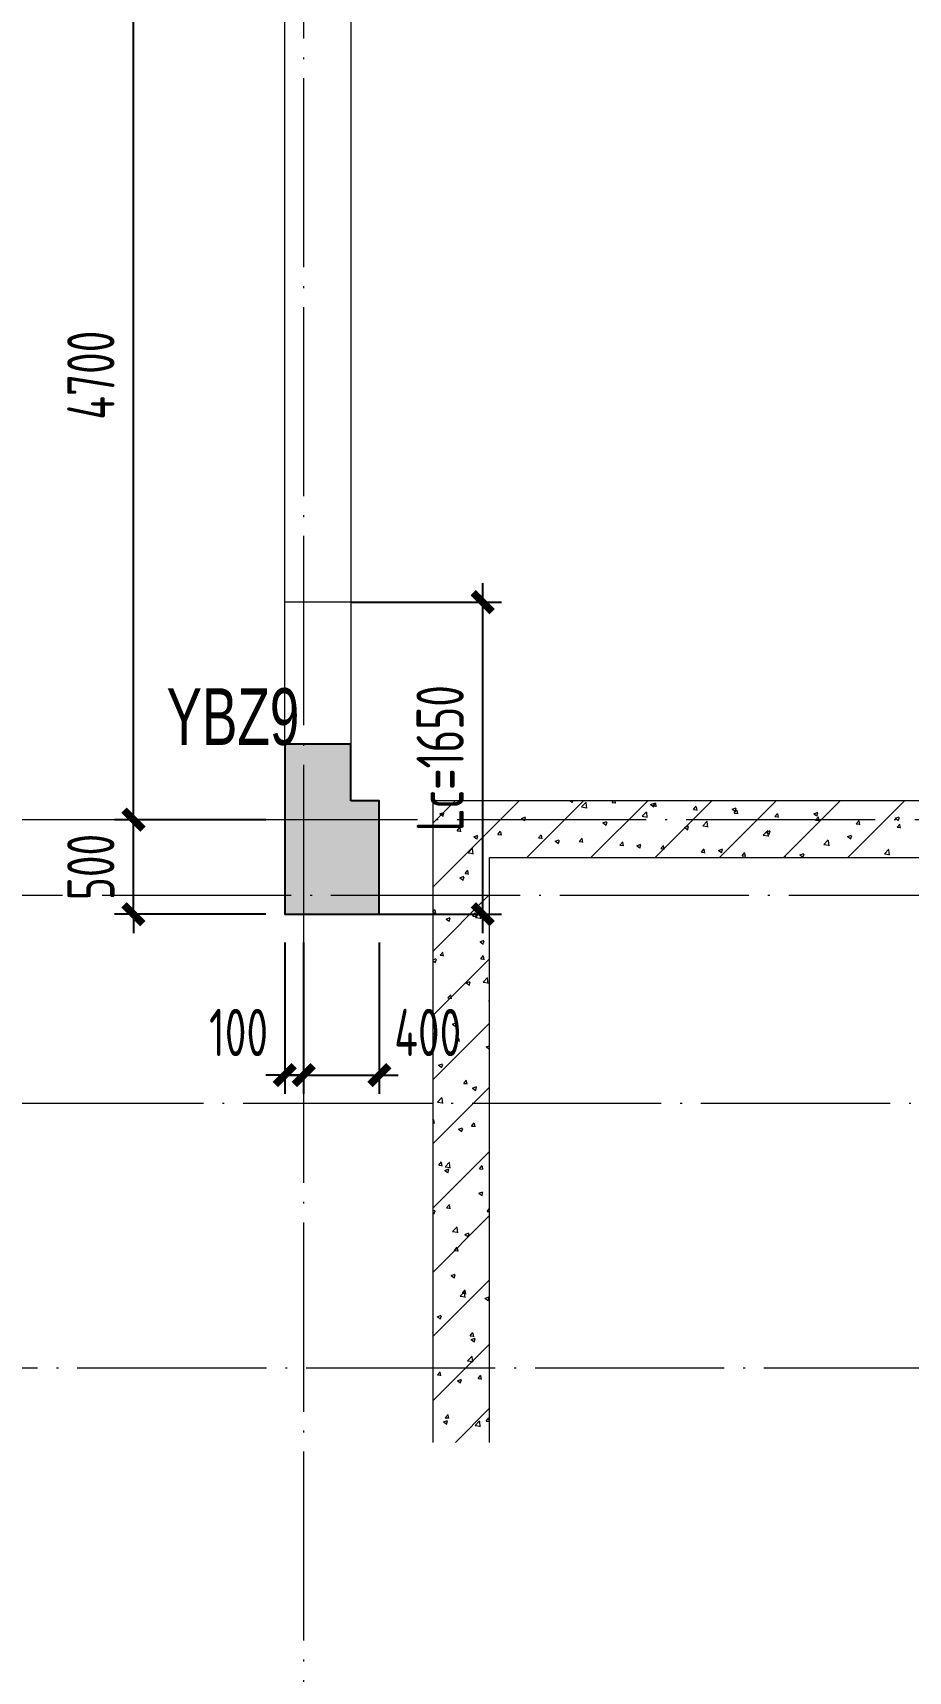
# Model space of a CAD drawing. Extents: x 5874492 to 7194610, y -939842 to -279257.
# Drawn here: x 6286212 to 6290841, y -480391 to -471729 of the extents above; entities that cross this region are included whole.
import ezdxf

# ---------------------------------------------------------------- set-up
doc = ezdxf.new("R2010")
doc.units = 0
doc.header["$LTSCALE"] = 1000
doc.linetypes.add('DOTE', pattern=[2.42, 2, -0.2, 0.02, -0.2])
for name, color, linetype, lineweight in [('A-轴线-塔楼', 1, 'DOTE', 9), ('A-轴线-隔墙', 41, 'DOTE', 9), ('S-基础-DQ', 6, 'Continuous', 20), ('S-基础-HATCH', 251, 'Continuous', 20), ('S-墙柱-DIM', 3, 'Continuous', 20), ('S-墙柱-Lc填充', 8, 'Continuous', 20), ('S-墙柱-WALL', 6, 'Continuous', 20), ('S-轴网-轴线', 1, 'DOTE', 9), ('S-通用-TEXT', 7, 'Continuous', 20)]:
    doc.layers.add(name, color=color, linetype=linetype, lineweight=lineweight)
doc.layers.add('COLU_TH', color=5, linetype='Continuous')
doc.styles.add('BW_Dim', font='Bweng.shx', dxfattribs={"width": 0.7, "bigfont": 'hztxt.shx'})
doc.styles.add('TSSD_Dimension', font='tssdeng.shx', dxfattribs={"width": 0.7, "bigfont": 'tssdchn.shx'})
doc.dimstyles.new('TSSD_100_100', dxfattribs={"dimtxt": 250, "dimasz": 100, "dimexe": 100, "dimexo": 100, "dimgap": 100, "dimtad": 1, "dimdec": 0, "dimzin": 0, "dimdsep": 46, "dimtxsty": 'TSSD_Dimension', "dimblk": 'ARCHTICK', "dimcen": 0, "dimdle": 100, "dimclrt": 7, "dimadec": 0, "dimazin": 0, "dimtfac": 1, "dimtdec": 0, "dimtix": 1, "dimtmove": 2, "dimatfit": 0, "dimfxl": 0, "dimtolj": 1, "dimtzin": 0, "dimarcsym": 0})
doc.dimstyles.new('TSSD_100_100$0', dxfattribs={"dimtxt": 250, "dimasz": 100, "dimexe": 100, "dimexo": 250, "dimgap": 100, "dimtad": 1, "dimdec": 0, "dimzin": 0, "dimdsep": 46, "dimtxsty": 'TSSD_Dimension', "dimblk": 'ARCHTICK', "dimcen": 0, "dimdle": 100, "dimclrd": 256, "dimclre": 256, "dimclrt": 7, "dimadec": 0, "dimazin": 0, "dimtfac": 1, "dimtdec": 0, "dimtix": 1, "dimtmove": 2, "dimatfit": 3, "dimldrblk": 'ARCHTICK', "dimfxl": 0, "dimtolj": 1, "dimtzin": 0, "dimlwd": -1, "dimarcsym": 0})

# ---------------------------------------------------------------- blocks, each defined once
blk = doc.blocks.new('_ArchTick')
at = {"color": 0, "linetype": 'ByBlock', "const_width": 0.4}
blk.add_lwpolyline([(-0.5, -0.5), (0.5, 0.5)], dxfattribs=at)
blk = doc.blocks.new('*D2006')
at = {"layer": 'Defpoints', "color": 0, "transparency": 16777216}
for p in [(6286744.5, -475889.2), (6287544.5, -475889.2), (6287544.5, -476389.2)]:
    blk.add_point(p, dxfattribs=at)
at = {"layer": 'S-墙柱-DIM', "color": 0, "lineweight": -2, "transparency": 16777216}
for p, q in [((6286744.5, -475889.2), (6286744.5, -475789.2)), ((6287444.5, -475889.2), (6286644.5, -475889.2)), ((6286744.5, -476389.2), (6286744.5, -475889.2)), ((6287444.5, -476389.2), (6286644.5, -476389.2)), ((6286744.5, -476389.2), (6286744.5, -476489.2))]:
    blk.add_line(p, q, dxfattribs=at)
at = {"layer": 'S-墙柱-DIM', "color": 0, "lineweight": -2, "transparency": 16777216, "xscale": 100, "yscale": 100, "zscale": 100}
for p, rotation in [((6286744.5, -475889.2), 270), ((6286744.5, -476389.2), 90)]:
    blk.add_blockref('_ArchTick', p, dxfattribs=dict(at, rotation=rotation))
at = {"layer": 'S-墙柱-DIM', "color": 7, "transparency": 16777216, "insert": (6286519.5, -476139.2), "char_height": 250, "attachment_point": 5, "rotation": 90, "style": 'TSSD_Dimension'}
blk.add_mtext('\\A1;500', dxfattribs=at)
blk = doc.blocks.new('*D2011')
at = {"layer": 'Defpoints', "color": 0, "transparency": 16777216}
for p in [(6287644.5, -476439.2), (6288044.5, -476439.2), (6288044.5, -477239.2)]:
    blk.add_point(p, dxfattribs=at)
at = {"layer": 'S-墙柱-DIM', "color": 0, "lineweight": -2, "transparency": 16777216}
for p, q in [((6287644.5, -476539.2), (6287644.5, -477339.2)), ((6288044.5, -476539.2), (6288044.5, -477339.2)), ((6287644.5, -477239.2), (6287544.5, -477239.2)), ((6287644.5, -477239.2), (6288044.5, -477239.2)), ((6288044.5, -477239.2), (6288144.5, -477239.2))]:
    blk.add_line(p, q, dxfattribs=at)
at = {"layer": 'S-墙柱-DIM', "color": 0, "lineweight": -2, "transparency": 16777216, "xscale": 100, "yscale": 100, "zscale": 100}
blk.add_blockref('_ArchTick', (6287644.5, -477239.2), dxfattribs=at)
at = {"layer": 'S-墙柱-DIM', "color": 0, "lineweight": -2, "transparency": 16777216, "xscale": 100, "yscale": 100, "zscale": 100, "rotation": 180}
blk.add_blockref('_ArchTick', (6288044.5, -477239.2), dxfattribs=at)
at = {"layer": 'S-墙柱-DIM', "color": 7, "transparency": 16777216, "insert": (6288300.3, -477014.2), "char_height": 250, "attachment_point": 5, "style": 'TSSD_Dimension'}
blk.add_mtext('\\A1;400', dxfattribs=at)
blk = doc.blocks.new('*D2012')
at = {"layer": 'Defpoints', "color": 0, "transparency": 16777216}
for p in [(6287544.5, -476439.2), (6287644.5, -476439.2), (6287644.5, -477239.2)]:
    blk.add_point(p, dxfattribs=at)
at = {"layer": 'S-墙柱-DIM', "color": 0, "lineweight": -2, "transparency": 16777216}
for p, q in [((6287544.5, -476539.2), (6287544.5, -477339.2)), ((6287644.5, -476539.2), (6287644.5, -477339.2)), ((6287544.5, -477239.2), (6287444.5, -477239.2)), ((6287544.5, -477239.2), (6287644.5, -477239.2)), ((6287644.5, -477239.2), (6287744.5, -477239.2))]:
    blk.add_line(p, q, dxfattribs=at)
at = {"layer": 'S-墙柱-DIM', "color": 0, "lineweight": -2, "transparency": 16777216, "xscale": 100, "yscale": 100, "zscale": 100}
blk.add_blockref('_ArchTick', (6287544.5, -477239.2), dxfattribs=at)
at = {"layer": 'S-墙柱-DIM', "color": 0, "lineweight": -2, "transparency": 16777216, "xscale": 100, "yscale": 100, "zscale": 100, "rotation": 180}
blk.add_blockref('_ArchTick', (6287644.5, -477239.2), dxfattribs=at)
at = {"layer": 'S-墙柱-DIM', "color": 7, "transparency": 16777216, "insert": (6287300.3, -477014.2), "char_height": 250, "attachment_point": 5, "style": 'TSSD_Dimension'}
blk.add_mtext('\\A1;100', dxfattribs=at)
blk = doc.blocks.new('*D2102')
at = {"layer": 'Defpoints', "color": 0, "transparency": 16777216}
for p in [(6286744.5, -471189.2), (6287544.5, -471189.2), (6287544.5, -475889.2)]:
    blk.add_point(p, dxfattribs=at)
at = {"layer": 'S-墙柱-DIM', "color": 0, "lineweight": -2, "transparency": 16777216}
for p, q in [((6286744.5, -475989.2), (6286744.5, -471089.2)), ((6287444.5, -471189.2), (6286644.5, -471189.2)), ((6287444.5, -475889.2), (6286644.5, -475889.2))]:
    blk.add_line(p, q, dxfattribs=at)
at = {"layer": 'S-墙柱-DIM', "color": 0, "lineweight": -2, "transparency": 16777216, "xscale": 100, "yscale": 100, "zscale": 100}
for p, rotation in [((6286744.5, -471189.2), 90), ((6286744.5, -475889.2), 270)]:
    blk.add_blockref('_ArchTick', p, dxfattribs=dict(at, rotation=rotation))
at = {"layer": 'S-墙柱-DIM', "color": 7, "transparency": 16777216, "insert": (6286519.5, -473539.2), "char_height": 250, "attachment_point": 5, "rotation": 90, "style": 'TSSD_Dimension'}
blk.add_mtext('\\A1;4700', dxfattribs=at)
blk = doc.blocks.new('*D2111')
at = {"layer": 'Defpoints', "color": 0, "transparency": 16777216}
for p in [(6287794.5, -474739.2), (6288591, -474739.2), (6287794.5, -476389.2)]:
    blk.add_point(p, dxfattribs=at)
at = {"layer": 'S-墙柱-DIM', "color": 0, "lineweight": -2, "transparency": 16777216}
for p, q in [((6288591, -476489.2), (6288591, -474639.2)), ((6287894.5, -474739.2), (6288691, -474739.2)), ((6287894.5, -476389.2), (6288691, -476389.2))]:
    blk.add_line(p, q, dxfattribs=at)
at = {"layer": 'S-墙柱-DIM', "color": 0, "lineweight": -2, "transparency": 16777216, "xscale": 100, "yscale": 100, "zscale": 100}
for p, rotation in [((6288591, -474739.2), 90), ((6288591, -476389.2), 270)]:
    blk.add_blockref('_ArchTick', p, dxfattribs=dict(at, rotation=rotation))
at = {"layer": 'S-墙柱-DIM', "color": 7, "transparency": 16777216, "insert": (6288366, -475564.2), "char_height": 250, "attachment_point": 5, "rotation": 90, "style": 'TSSD_Dimension'}
blk.add_mtext('\\A1;Lc=1650', dxfattribs=at)
blk = doc.blocks.new('A$C3FF375C5')
at = {"layer": 'A-轴线-塔楼', "linetype": 'DOTE', "ltscale": 0.5}
for p, q in [((0, 18440.3), (0, -8548.9)), ((59891.4, 0), (-2283.6, 0)), ((25213.3, -2900), (-2283.6, -2900))]:
    blk.add_line(p, q, dxfattribs=at)
at = {"layer": 'A-轴线-隔墙', "ltscale": 0.5}
for p, q in [((33814.3, -400), (-2283.6, -400)), ((38190.5, -1500), (-2283.6, -1500))]:
    blk.add_line(p, q, dxfattribs=at)
blk = doc.blocks.new('sfdgjhgfhgkjhk')
at = {"layer": 'S-基础-DQ'}
for points in [[(6945492.3, 358792.4), (6945492.3, 356336.1), (6963809.2, 356336.1), (6963809.2, 354236.1), (6966809.2, 354236.1), (6966809.2, 354586.1), (6971909.2, 354586.1), (6971909.2, 347036.1), (6977909.2, 347036.1), (6977909.2, 339686.1), (6931592.3, 339686.1), (6931592.3, 336293.7)], [(6931892.3, 336293.7), (6931892.3, 339386.1), (6978209.2, 339386.1), (6978209.2, 347336.1), (6972209.2, 347336.1), (6972209.2, 354886.1), (6966509.2, 354886.1), (6966509.2, 354536.1), (6964109.2, 354536.1), (6964109.2, 356636.1), (6945792.3, 356636.1), (6945792.3, 358792.4)]]:
    blk.add_lwpolyline(points, dxfattribs=at)
at = {"layer": 'S-基础-HATCH'}
for p, q in [((6931592.3, 339568.6), (6931709.8, 339686.1)), ((6931592.3, 339229.2), (6932049.2, 339686.1)), ((6932088.6, 339386.1), (6932388.6, 339686.1)), ((6932317.8, 339686.1), (6932327.4, 339679.6)), ((6932328.1, 339676.3), (6932331.4, 339686.1)), ((6932378.5, 339653.7), (6932401.9, 339678)), ((6932378.5, 339653.7), (6932405.2, 339649.6)), ((6932405.9, 339646.7), (6932402.6, 339675.2)), ((6932428.1, 339386.1), (6932728.1, 339686.1)), ((6932539.8, 339677.7), (6932546.9, 339686.1)), ((6932539.8, 339677.7), (6932557.7, 339676.1)), ((6932558.4, 339672.8), (6932555.9, 339686.1)), ((6932743.6, 339665.7), (6932764.6, 339673.7)), ((6932743.6, 339665.7), (6932758.6, 339655.6)), ((6932755, 339658.9), (6932769.4, 339676.1)), ((6932755, 339658.9), (6932772.9, 339657.3)), ((6932759.2, 339652.3), (6932765.3, 339670.4)), ((6932767.5, 339386.1), (6933067.5, 339686.1)), ((6932773.6, 339654), (6932770.1, 339672.8)), ((6932970.1, 339640), (6932984.6, 339657.3)), ((6932988.7, 339635.1), (6932985.3, 339653.9)), ((6933106.9, 339386.1), (6933406.9, 339686.1)), ((6933446.3, 339386.1), (6933746.3, 339686.1)), ((6933785.7, 339386.1), (6934085.7, 339686.1)), ((6931629.3, 339617), (6931650.3, 339625)), ((6931629.3, 339617), (6931644.2, 339606.9)), ((6931644.9, 339603.6), (6931651, 339621.7)), ((6932060.4, 339592.9), (6932081.4, 339601)), ((6932060.4, 339592.9), (6932075.4, 339582.9)), ((6932076, 339579.6), (6932082.1, 339597.7)), ((6932491.6, 339568.9), (6932512.6, 339577)), ((6932491.6, 339568.9), (6932506.5, 339558.8)), ((6932507.2, 339555.5), (6932513.2, 339573.7)), ((6932698.7, 339604), (6932722.1, 339628.4)), ((6932698.7, 339604), (6932725.4, 339599.9)), ((6932726, 339597.1), (6932722.7, 339625.5)), ((6932970.1, 339640), (6932988.1, 339638.5)), ((6933018.9, 339554.4), (6933042.2, 339578.7)), ((6933046.2, 339547.4), (6933042.9, 339575.9)), ((6933174.8, 339641.6), (6933195.8, 339649.7)), ((6933174.8, 339641.6), (6933189.7, 339631.6)), ((6933185.3, 339621.2), (6933199.8, 339638.4)), ((6933185.3, 339621.2), (6933203.3, 339619.6)), ((6933190.4, 339628.3), (6933196.4, 339646.4)), ((6933203.9, 339616.3), (6933200.4, 339635.1)), ((6933400.5, 339602.4), (6933415, 339619.6)), ((6933400.5, 339602.4), (6933418.4, 339600.8)), ((6933419.1, 339597.5), (6933415.6, 339616.3)), ((6933605.9, 339617.6), (6933626.9, 339625.7)), ((6933605.9, 339617.6), (6933620.8, 339607.6)), ((6933615.7, 339583.6), (6933630.1, 339600.8)), ((6933615.7, 339583.6), (6933633.6, 339582)), ((6933621.5, 339604.2), (6933627.6, 339622.4)), ((6933634.3, 339578.7), (6933630.8, 339597.5)), ((6933830.9, 339564.7), (6933845.3, 339582)), ((6933830.9, 339564.7), (6933848.8, 339563.2)), ((6933849.5, 339559.8), (6933846, 339578.6)), ((6934037.1, 339593.6), (6934058.1, 339601.7)), ((6934037.1, 339593.6), (6934052, 339583.5)), ((6934052.6, 339580.2), (6934058.7, 339598.4)), ((6931720.7, 339527.3), (6931735.2, 339544.6)), ((6931720.7, 339527.3), (6931738.6, 339525.8)), ((6931739.3, 339522.4), (6931735.8, 339541.2)), ((6931808.4, 339496.2), (6931829.4, 339504.2)), ((6931808.4, 339496.2), (6931823.3, 339486.1)), ((6931824, 339482.8), (6931830, 339500.9)), ((6931935.9, 339508.5), (6931950.3, 339525.7)), ((6931935.9, 339508.5), (6931953.8, 339506.9)), ((6931954.5, 339503.6), (6931951, 339522.4)), ((6932151.1, 339489.7), (6932165.5, 339506.9)), ((6932151.1, 339489.7), (6932169, 339488.1)), ((6932169.7, 339484.8), (6932166.2, 339503.6)), ((6932239.5, 339472.2), (6932260.5, 339480.2)), ((6932366.2, 339470.9), (6932380.7, 339488.1)), ((6932384.8, 339466), (6932381.4, 339484.8)), ((6932922.7, 339544.9), (6932943.7, 339553)), ((6932922.7, 339544.9), (6932937.6, 339534.8)), ((6932938.3, 339531.5), (6932944.4, 339549.6)), ((6933018.9, 339554.4), (6933045.6, 339550.2)), ((6933339.1, 339504.7), (6933362.4, 339529.1)), ((6933339.1, 339504.7), (6933365.7, 339500.6)), ((6933353.8, 339520.9), (6933374.9, 339528.9)), ((6933353.9, 339520.9), (6933368.8, 339510.8)), ((6933366.4, 339497.7), (6933363.1, 339526.2)), ((6933369.4, 339507.5), (6933375.5, 339525.6)), ((6933659.2, 339455.1), (6933682.6, 339479.4)), ((6933785, 339496.8), (6933806, 339504.9)), ((6933785, 339496.8), (6933799.9, 339486.8)), ((6933800.6, 339483.5), (6933806.7, 339501.6)), ((6934046, 339545.9), (6934060.5, 339563.1)), ((6934046, 339545.9), (6934064, 339544.3)), ((6934064.6, 339541), (6934061.2, 339559.8)), ((6931778, 339411.1), (6931801.3, 339435.5)), ((6931778, 339411.1), (6931804.6, 339407)), ((6931805.3, 339404.1), (6931802, 339432.6)), ((6932239.5, 339472.2), (6932254.4, 339462.1)), ((6932255.1, 339458.8), (6932261.2, 339476.9)), ((6932366.2, 339470.9), (6932384.2, 339469.3)), ((6932581.4, 339452), (6932595.9, 339469.3)), ((6932581.4, 339452), (6932599.3, 339450.5)), ((6932600, 339447.1), (6932596.5, 339465.9)), ((6932670.6, 339448.1), (6932691.6, 339456.2)), ((6932670.6, 339448.1), (6932685.6, 339438.1)), ((6932686.2, 339434.8), (6932692.3, 339452.9)), ((6932796.6, 339433.2), (6932811, 339450.4)), ((6932796.6, 339433.2), (6932814.5, 339431.6)), ((6932815.2, 339428.3), (6932811.7, 339447.1)), ((6933011.8, 339414.4), (6933026.2, 339431.6)), ((6933011.8, 339414.4), (6933029.7, 339412.8)), ((6933030.4, 339409.5), (6933026.9, 339428.3)), ((6933101.8, 339424.1), (6933122.8, 339432.2)), ((6933101.8, 339424.1), (6933116.7, 339414)), ((6933117.4, 339410.7), (6933123.5, 339428.9)), ((6933226.9, 339395.5), (6933241.4, 339412.8)), ((6933226.9, 339395.5), (6933244.9, 339394)), ((6933245.5, 339390.7), (6933242.1, 339409.5)), ((6933450, 339386.1), (6933456.6, 339394)), ((6933532.9, 339400.1), (6933553.9, 339408.1)), ((6933532.9, 339400.1), (6933547.8, 339390)), ((6933548.5, 339386.7), (6933554.6, 339404.8)), ((6933659.2, 339455.1), (6933685.9, 339450.9)), ((6933686.6, 339448.1), (6933683.2, 339476.6)), ((6933979.4, 339405.4), (6934002.8, 339429.8)), ((6933979.4, 339405.4), (6934006.1, 339401.3)), ((6934006.7, 339398.4), (6934003.4, 339426.9)), ((6931762.3, 339301.7), (6931776.8, 339318.9)), ((6931780.9, 339296.8), (6931777.5, 339315.6)), ((6933458.1, 339386.1), (6933457.3, 339390.6)), ((6931735.4, 339278.6), (6931756.4, 339286.7)), ((6931735.4, 339278.6), (6931750.3, 339268.6)), ((6931751, 339265.3), (6931757, 339283.4)), ((6931762.3, 339301.7), (6931780.3, 339300.1)), ((6931592.3, 338889.8), (6931892.3, 339189.8)), ((6931592.3, 339099.1), (6931603.2, 339112.1)), ((6931592.3, 339094.5), (6931606.7, 339093.3)), ((6931607.4, 339089.9), (6931603.9, 339108.8)), ((6931662.4, 339061.1), (6931683.4, 339069.2)), ((6931662.4, 339061.1), (6931677.3, 339051)), ((6931678, 339047.7), (6931684, 339065.9)), ((6931803.9, 339076), (6931818.4, 339093.2)), ((6931803.9, 339076), (6931821.9, 339074.4)), ((6931817.7, 339069.2), (6931841.1, 339093.6)), ((6931817.7, 339069.2), (6931844.4, 339065.1)), ((6931822.5, 339071.1), (6931819.1, 339089.9)), ((6931845.1, 339062.2), (6931841.8, 339090.7)), ((6931630.4, 338869.2), (6931644.9, 338886.4)), ((6931649, 338864.3), (6931645.5, 338883.1)), ((6931841.4, 338940.3), (6931862.5, 338948.4)), ((6931841.5, 338940.3), (6931856.4, 338930.2)), ((6931857, 338926.9), (6931863.1, 338945.1)), ((6931592.3, 338844.7), (6931610.4, 338851.6)), ((6931592.3, 338550.4), (6931892.3, 338850.4)), ((6931592.3, 338841.6), (6931604.3, 338833.5)), ((6931605, 338830.2), (6931611.1, 338848.3)), ((6931630.4, 338869.2), (6931648.3, 338867.6)), ((6931845.6, 338850.4), (6931860, 338867.6)), ((6931845.6, 338850.4), (6931863.5, 338848.8)), ((6931864.2, 338845.5), (6931860.7, 338864.3)), ((6931768.5, 338722.8), (6931789.5, 338730.8)), ((6931768.5, 338722.8), (6931783.4, 338712.7)), ((6931784, 338709.4), (6931790.1, 338727.5)), ((6931857.5, 338727.3), (6931880.9, 338751.7)), ((6931857.5, 338727.3), (6931884.2, 338723.2)), ((6931884.8, 338720.4), (6931881.5, 338748.8)), ((6931672, 338643.5), (6931686.5, 338660.8)), ((6931672, 338643.5), (6931690, 338642)), ((6931690.6, 338638.6), (6931687.1, 338657.4)), ((6931887.2, 338624.7), (6931892.3, 338630.8)), ((6931887.2, 338624.7), (6931892.3, 338624.2)), ((6931592.3, 338211), (6931892.3, 338511)), ((6931592.3, 338451), (6931600.5, 338459.4)), ((6931604.4, 338428.1), (6931601.1, 338456.6)), ((6931695.5, 338505.2), (6931716.5, 338513.3)), ((6931695.5, 338505.2), (6931710.4, 338495.2)), ((6931711, 338491.8), (6931717.1, 338510)), ((6931592.3, 338432.7), (6931603.8, 338431)), ((6931713.6, 338417.9), (6931728.1, 338435.1)), ((6931713.6, 338417.9), (6931731.6, 338416.3)), ((6931732.2, 338413), (6931728.8, 338431.8)), ((6931874.5, 338384.4), (6931892.3, 338391.3)), ((6931874.5, 338384.4), (6931889.5, 338374.4)), ((6931890.1, 338371.1), (6931892.3, 338377.6)), ((6931622.5, 338287.7), (6931643.5, 338295.7)), ((6931622.5, 338287.7), (6931637.4, 338277.6)), ((6931638.1, 338274.3), (6931644.1, 338292.4)), ((6931755.3, 338192.2), (6931769.7, 338209.4)), ((6931755.3, 338192.2), (6931773.2, 338190.6)), ((6931773.9, 338187.3), (6931770.4, 338206.1)), ((6931592.3, 337871.6), (6931892.3, 338171.6)), ((6931616.9, 338093.2), (6931640.3, 338117.6)), ((6931616.9, 338093.2), (6931643.6, 338089.1)), ((6931644.2, 338086.2), (6931640.9, 338114.7)), ((6931801.5, 338166.9), (6931822.5, 338174.9)), ((6931801.5, 338166.9), (6931816.5, 338156.8)), ((6931817.1, 338153.5), (6931823.2, 338171.6)), ((6931592.3, 337998), (6931596.2, 338002.6)), ((6931592.3, 337984.4), (6931599.7, 337983.8)), ((6931600.3, 337980.5), (6931596.8, 337999.3)), ((6931728.5, 337949.3), (6931749.5, 337957.4)), ((6931728.5, 337949.3), (6931743.5, 337939.3)), ((6931744.1, 337936), (6931750.2, 337954.1)), ((6931796.9, 337966.5), (6931811.4, 337983.8)), ((6931796.9, 337966.6), (6931814.8, 337965)), ((6931815.5, 337961.7), (6931812, 337980.5)), ((6931592.3, 337532.2), (6931892.3, 337832.2)), ((6931623.3, 337759.7), (6931637.8, 337777)), ((6931623.3, 337759.7), (6931641.3, 337758.2)), ((6931641.9, 337754.8), (6931638.5, 337773.6)), ((6931656.7, 337751.3), (6931680, 337775.7)), ((6931656.7, 337751.3), (6931683.3, 337747.2)), ((6931684, 337744.3), (6931680.7, 337772.8)), ((6931838.5, 337740.9), (6931853, 337758.1)), ((6931857.1, 337736), (6931853.7, 337754.8)), ((6931655.5, 337731.8), (6931676.6, 337739.9)), ((6931655.6, 337731.8), (6931670.5, 337721.7)), ((6931671.1, 337718.4), (6931677.2, 337736.6)), ((6931838.5, 337740.9), (6931856.5, 337739.3)), ((6931834.6, 337611), (6931855.6, 337619.1)), ((6931834.6, 337611), (6931849.5, 337600.9)), ((6931850.2, 337597.6), (6931856.3, 337615.8)), ((6931592.3, 337518), (6931603.6, 337522.3)), ((6931592.3, 337507.7), (6931597.5, 337504.2)), ((6931592.3, 337192.8), (6931892.3, 337492.8)), ((6931598.1, 337500.9), (6931604.2, 337519)), ((6931665, 337534.1), (6931679.4, 337551.3)), ((6931665, 337534.1), (6931682.9, 337532.5)), ((6931683.6, 337529.2), (6931680.1, 337548)), ((6931880.1, 337515.2), (6931892.3, 337529.7)), ((6931880.1, 337515.2), (6931892.3, 337514.2)), ((6931696.4, 337409.4), (6931719.8, 337433.8)), ((6931696.4, 337409.4), (6931723.1, 337405.3)), ((6931723.8, 337402.4), (6931720.4, 337430.9)), ((6931761.6, 337393.5), (6931782.6, 337401.5)), ((6931706.6, 337308.4), (6931721.1, 337325.6)), ((6931725.2, 337303.5), (6931721.7, 337322.3)), ((6931761.6, 337393.5), (6931776.6, 337383.4)), ((6931777.2, 337380.1), (6931783.3, 337398.2)), ((6931706.6, 337308.4), (6931724.5, 337306.8)), ((6931592.3, 336853.3), (6931892.3, 337153.3)), ((6931688.6, 337175.9), (6931709.6, 337184)), ((6931688.6, 337175.9), (6931703.6, 337165.9)), ((6931704.2, 337162.5), (6931710.3, 337180.7)), ((6931736.2, 337067.5), (6931759.6, 337091.9)), ((6931736.2, 337067.5), (6931762.9, 337063.4)), ((6931748.2, 337082.7), (6931762.7, 337100)), ((6931748.2, 337082.7), (6931766.2, 337081.2)), ((6931763.5, 337060.6), (6931760.2, 337089)), ((6931766.8, 337077.9), (6931763.3, 337096.7)), ((6931867.7, 337055.1), (6931888.7, 337063.2)), ((6931867.7, 337055.1), (6931882.6, 337045.1)), ((6931883.3, 337041.8), (6931889.4, 337059.9)), ((6931615.6, 336958.4), (6931636.6, 336966.4)), ((6931615.6, 336958.4), (6931630.6, 336948.3)), ((6931631.2, 336945), (6931637.3, 336963.1)), ((6931593.3, 336871), (6931592.3, 336876.1)), ((6931592.3, 336874.4), (6931592.6, 336874.3)), ((6931592.3, 336513.9), (6931892.3, 336813.9)), ((6931789.8, 336857.1), (6931804.3, 336874.3)), ((6931789.8, 336857.1), (6931807.8, 336855.5)), ((6931794.7, 336837.6), (6931815.7, 336845.7)), ((6931794.7, 336837.6), (6931809.6, 336827.5)), ((6931808.4, 336852.2), (6931805, 336871)), ((6931810.3, 336824.2), (6931816.4, 336842.3)), ((6931776, 336725.6), (6931799.3, 336750)), ((6931776, 336725.6), (6931802.7, 336721.5)), ((6931803.3, 336718.7), (6931800, 336747.2)), ((6931616.3, 336650.3), (6931630.8, 336667.5)), ((6931616.3, 336650.3), (6931634.2, 336648.7)), ((6931634.9, 336645.4), (6931631.4, 336664.2)), ((6931721.7, 336620), (6931742.7, 336628.1)), ((6931721.7, 336620), (6931736.6, 336610)), ((6931737.3, 336606.7), (6931743.4, 336624.8)), ((6931831.5, 336631.4), (6931845.9, 336648.7)), ((6931831.5, 336631.4), (6931849.4, 336629.9)), ((6931850.1, 336626.5), (6931846.6, 336645.3)), ((6931711.5, 336293.7), (6931892.3, 336474.5)), ((6931648.7, 336402.5), (6931669.7, 336410.6)), ((6931648.7, 336402.5), (6931663.6, 336392.4)), ((6931657.9, 336424.6), (6931672.4, 336441.8)), ((6931657.9, 336424.6), (6931675.9, 336423)), ((6931664.3, 336389.1), (6931670.4, 336407.3)), ((6931676.5, 336419.7), (6931673, 336438.5)), ((6931815.8, 336383.7), (6931839.1, 336408.1)), ((6931815.8, 336383.7), (6931842.4, 336379.6)), ((6931843.1, 336376.8), (6931839.8, 336405.3)), ((6931873.1, 336405.8), (6931887.6, 336423)), ((6931873.1, 336405.8), (6931891, 336404.2)), ((6931891.7, 336400.9), (6931888.2, 336419.7))]:
    blk.add_line(p, q, dxfattribs=at)

msp = doc.modelspace()

# ---------------------------------------------------------------- hatches: boundary and pattern name
at = {"layer": 'S-基础-HATCH'}
h = msp.add_hatch(color=256, dxfattribs=at)
h.paths.add_polyline_path([(6328994.5, -466659.2), (6328644.5, -466659.2), (6328644.5, -466189.2), (6328494.5, -466189.2), (6328494.5, -465989.2), (6328344.5, -465989.2), (6328344.5, -465689.2), (6328644.5, -465689.2), (6328644.5, -465389.2), (6328994.5, -465389.2)])
h.paths.add_polyline_path([(6293494.5, -466659.2), (6293844.5, -466659.2), (6293844.5, -466189.2), (6293994.5, -466189.2), (6293994.5, -465989.2), (6294144.5, -465989.2), (6294144.5, -465689.2), (6293844.5, -465689.2), (6293844.5, -465389.2), (6293494.5, -465389.2)])
h.paths.add_polyline_path([(6300644.5, -463139.2), (6300644.5, -463439.2), (6300944.5, -463439.2), (6300944.5, -463364.2), (6301144.5, -463364.2), (6301144.5, -462864.2), (6300944.5, -462864.2), (6300944.5, -462639.2), (6300644.5, -462639.2), (6300644.5, -462939.2), (6300344.5, -462939.2), (6300344.5, -463139.2)])
h.paths.add_polyline_path([(6314194.5, -464389.2), (6313894.5, -464389.2), (6313894.5, -463489.2), (6313594.5, -463489.2), (6313594.5, -463189.2), (6314394.6, -463189.2), (6314394.6, -463689.2), (6314194.5, -463689.2)])
h.paths.add_polyline_path([(6308294.5, -464389.2), (6308594.5, -464389.2), (6308594.5, -463489.2), (6308894.5, -463489.2), (6308894.5, -463189.2), (6308094.5, -463189.2), (6308094.5, -463689.2), (6308294.5, -463689.2)])
h.paths.add_polyline_path([(6311794.5, -463289.2), (6312294.5, -463289.2), (6312294.5, -462889.2), (6312494.5, -462889.2), (6312494.5, -463189.2), (6312794.5, -463189.2), (6312794.5, -463489.2), (6311794.5, -463489.2)])
h.paths.add_polyline_path([(6310694.5, -463289.2), (6310194.5, -463289.2), (6310194.5, -462889.2), (6309994.5, -462889.2), (6309994.5, -463189.2), (6309694.5, -463189.2), (6309694.5, -463489.2), (6310694.5, -463489.2)])
h.paths.add_polyline_path([(6312494.5, -461889.2), (6312294.5, -461889.2), (6312294.5, -461189.2), (6311994.5, -461189.2), (6311994.5, -460989.2), (6312894.5, -460989.2), (6312894.5, -461589.2), (6312494.5, -461589.2)])
h.paths.add_polyline_path([(6309994.5, -461889.2), (6310194.5, -461889.2), (6310194.5, -461189.2), (6310494.5, -461189.2), (6310494.5, -460989.2), (6309594.5, -460989.2), (6309594.5, -461589.2), (6309994.5, -461589.2)])
h.paths.add_polyline_path([(6320544.5, -464339.2), (6320844.5, -464339.2), (6320844.5, -463439.2), (6321144.5, -463439.2), (6321144.5, -463239.2), (6320844.5, -463239.2), (6320844.5, -462939.2), (6320544.5, -462939.2), (6320544.5, -463239.2), (6320344.5, -463239.2), (6320344.5, -463739.2), (6320544.5, -463739.2)])
h.paths.add_polyline_path([(6323344.5, -462789.2), (6323544.5, -462789.2), (6323544.5, -463439.2), (6323044.5, -463439.2), (6323044.5, -463239.2), (6323344.5, -463239.2)])
h.paths.add_polyline_path([(6325544.5, -475739.2), (6324794.5, -475739.2), (6324794.5, -475589.2), (6324794.5, -475289.2), (6324444.5, -475289.2), (6324444.5, -475589.2), (6324444.5, -475739.2), (6323744.5, -475739.2), (6323744.5, -476089.2), (6325544.5, -476089.2)])
h.paths.add_polyline_path([(6317044.5, -475739.2), (6317769.5, -475739.2), (6317769.5, -475589.2), (6317769.5, -475239.2), (6318119.5, -475239.2), (6318119.5, -475589.2), (6318119.5, -475739.2), (6318844.5, -475739.2), (6318844.5, -476089.2), (6317044.5, -476089.2)])
h.paths.add_polyline_path([(6310344.5, -475739.2), (6311069.5, -475739.2), (6311069.5, -475589.2), (6311069.5, -475239.2), (6311419.5, -475239.2), (6311419.5, -475589.2), (6311419.5, -475739.2), (6312144.5, -475739.2), (6312144.5, -476089.2), (6310344.5, -476089.2)])
h.paths.add_polyline_path([(6324444.5, -472639.2), (6324444.5, -472039.2), (6324794.5, -472039.2), (6324794.5, -472639.2)])
h.paths.add_polyline_path([(6303644.5, -475739.2), (6304369.5, -475739.2), (6304369.5, -475589.2), (6304369.5, -475239.2), (6304719.5, -475239.2), (6304719.5, -475589.2), (6304719.5, -475589.2), (6304719.5, -475739.2), (6305444.5, -475739.2), (6305444.5, -476089.2), (6303644.5, -476089.2)])
h.paths.add_polyline_path([(6296944.5, -475739.2), (6297694.5, -475739.2), (6297694.5, -475539.2), (6297694.5, -475239.2), (6298044.5, -475239.2), (6298044.5, -475539.2), (6298044.5, -475739.2), (6298744.5, -475739.2), (6298744.5, -476089.2), (6296944.5, -476089.2)])
h.paths.add_polyline_path([(6287894.5, -475789.2), (6287894.5, -475489.2), (6287544.5, -475489.2), (6287544.5, -476389.2), (6288044.5, -476389.2), (6288044.5, -475789.2)])
h.paths.add_polyline_path([(6287894.5, -468489.2), (6288634.5, -468489.2), (6288634.5, -468139.2), (6287544.5, -468139.2), (6287544.5, -468839.2), (6287894.5, -468839.2)])
h.paths.add_polyline_path([(6293494.5, -468489.2), (6293494.5, -468789.2), (6293844.5, -468789.2), (6293844.5, -468139.2), (6292919.5, -468139.2), (6292919.5, -468489.2)])
h.paths.add_polyline_path([(6293844.5, -470589.2), (6293844.5, -471189.2), (6293494.5, -471189.2), (6293494.5, -470589.2)])
h.paths.add_polyline_path([(6293494.5, -472239.2), (6293844.5, -472239.2), (6293844.5, -472839.2), (6293494.5, -472839.2)])
h.paths.add_polyline_path([(6293494.5, -475789.2), (6293244.5, -475789.2), (6293244.5, -476389.2), (6293844.5, -476389.2), (6293844.5, -475489.2), (6293494.5, -475489.2)])
h.paths.add_polyline_path([(6297694.5, -472039.2), (6298044.5, -472039.2), (6298044.5, -472639.2), (6297694.5, -472639.2)])
h.paths.add_polyline_path([(6293494.5, -461389.2), (6293494.5, -461689.2), (6293844.5, -461689.2), (6293844.5, -460639.2), (6293194.5, -460639.2), (6293194.5, -461389.2)])
h.paths.add_polyline_path([(6296144.5, -465689.2), (6296544.5, -465689.2), (6296544.5, -465989.2), (6296144.5, -465989.2)])
h.paths.add_polyline_path([(6300644.5, -460839.2), (6300344.5, -460839.2), (6300344.5, -460539.2), (6301244.5, -460539.2), (6301244.5, -461139.2), (6300944.5, -461139.2), (6300944.5, -461439.2), (6300644.5, -461439.2)])
h.paths.add_polyline_path([(6300944.5, -464339.2), (6300644.5, -464339.2), (6300644.5, -463939.2), (6300944.5, -463939.2)])
h.paths.add_polyline_path([(6298544.5, -460839.2), (6298544.5, -461339.2), (6298344.5, -461339.2), (6298344.5, -460539.2), (6298844.5, -460539.2), (6298844.5, -460839.2)])
h.paths.add_polyline_path([(6298544.5, -462939.2), (6298544.5, -462439.2), (6298344.5, -462439.2), (6298344.5, -463139.2), (6298844.5, -463139.2), (6298844.5, -462939.2)])
h.paths.add_polyline_path([(6300619.5, -465989.2), (6300619.5, -465689.2), (6301019.5, -465689.2), (6301019.5, -465989.2)])
h.paths.add_polyline_path([(6302244.5, -465989.2), (6302244.5, -466329.2), (6302744.5, -466329.2), (6302744.5, -465689.2), (6301944.5, -465689.2), (6301944.5, -465989.2)])
h.paths.add_polyline_path([(6298044.5, -468389.2), (6297694.5, -468389.2), (6297694.5, -467989.2), (6298044.5, -467989.2)])
h.paths.add_polyline_path([(6298044.5, -465989.2), (6298294.5, -465989.2), (6298294.5, -465689.2), (6297694.5, -465689.2), (6297694.5, -466289.2), (6298044.5, -466289.2)])
h.paths.add_polyline_path([(6301594.5, -470189.2), (6301244.5, -470189.2), (6301244.5, -469789.2), (6301594.5, -469789.2)])
h.paths.add_polyline_path([(6301594.5, -467789.2), (6302494.5, -467789.2), (6302494.5, -467489.2), (6301244.5, -467489.2), (6301244.5, -468089.2), (6301594.5, -468089.2)])
h.paths.add_polyline_path([(6307494.5, -467789.2), (6307494.5, -468089.2), (6307844.5, -468089.2), (6307844.5, -467489.2), (6306594.5, -467489.2), (6306594.5, -467789.2)])
h.paths.add_polyline_path([(6307844.5, -469789.2), (6307844.5, -470189.2), (6307494.5, -470189.2), (6307494.5, -469789.2)])
h.paths.add_polyline_path([(6305044.5, -467489.2), (6305044.5, -467689.2), (6304719.5, -467689.2), (6304719.5, -467989.2), (6304369.5, -467989.2), (6304369.5, -467689.2), (6304044.5, -467689.2), (6304044.5, -467489.2)])
h.paths.add_polyline_path([(6304719.5, -470189.2), (6304369.5, -470189.2), (6304369.5, -469789.2), (6304719.5, -469789.2)])
h.paths.add_polyline_path([(6301594.5, -474289.2), (6301244.5, -474289.2), (6301244.5, -473889.2), (6301594.5, -473889.2)])
h.paths.add_polyline_path([(6301594.5, -472089.2), (6301844.5, -472089.2), (6301844.5, -471789.2), (6301244.5, -471789.2), (6301244.5, -472389.2), (6301594.5, -472389.2)])
h.paths.add_polyline_path([(6307494.5, -472089.2), (6307494.5, -472389.2), (6307844.5, -472389.2), (6307844.5, -471789.2), (6307244.5, -471789.2), (6307244.5, -472089.2)])
h.paths.add_polyline_path([(6307844.5, -473889.2), (6307844.5, -474289.2), (6307494.5, -474289.2), (6307494.5, -473889.2)])
h.paths.add_polyline_path([(6304369.5, -471389.2), (6304719.5, -471389.2), (6304719.5, -471989.2), (6304369.5, -471989.2)])
h.paths.add_polyline_path([(6311069.5, -472039.2), (6311419.5, -472039.2), (6311419.5, -472639.2), (6311069.5, -472639.2)])
h.paths.add_polyline_path([(6320894.5, -467789.2), (6320894.5, -468089.2), (6321244.5, -468089.2), (6321244.5, -467489.2), (6319994.5, -467489.2), (6319994.5, -467789.2)])
h.paths.add_polyline_path([(6321244.5, -469789.2), (6321244.5, -470189.2), (6320894.5, -470189.2), (6320894.5, -469789.2)])
h.paths.add_polyline_path([(6320894.5, -472089.2), (6320894.5, -472389.2), (6321244.5, -472389.2), (6321244.5, -471789.2), (6320644.5, -471789.2), (6320644.5, -472089.2)])
h.paths.add_polyline_path([(6321244.5, -473889.2), (6321244.5, -474289.2), (6320894.5, -474289.2), (6320894.5, -473889.2)])
h.paths.add_polyline_path([(6318444.5, -467489.2), (6318444.5, -467689.2), (6318119.5, -467689.2), (6318119.5, -467989.2), (6317769.5, -467989.2), (6317769.5, -467689.2), (6317444.5, -467689.2), (6317444.5, -467489.2)])
h.paths.add_polyline_path([(6318119.5, -470189.2), (6317769.5, -470189.2), (6317769.5, -469789.2), (6318119.5, -469789.2)])
h.paths.add_polyline_path([(6314994.5, -470189.2), (6314644.5, -470189.2), (6314644.5, -469789.2), (6314994.5, -469789.2)])
h.paths.add_polyline_path([(6314994.5, -467789.2), (6315894.5, -467789.2), (6315894.5, -467489.2), (6314644.5, -467489.2), (6314644.5, -468089.2), (6314994.5, -468089.2)])
h.paths.add_polyline_path([(6317769.5, -471389.2), (6318119.5, -471389.2), (6318119.5, -471989.2), (6317769.5, -471989.2)])
h.paths.add_polyline_path([(6314994.5, -474289.2), (6314644.5, -474289.2), (6314644.5, -473889.2), (6314994.5, -473889.2)])
h.paths.add_polyline_path([(6314994.5, -472089.2), (6315244.5, -472089.2), (6315244.5, -471789.2), (6314644.5, -471789.2), (6314644.5, -472389.2), (6314994.5, -472389.2)])
h.paths.add_polyline_path([(6328994.5, -475789.2), (6328994.5, -475489.2), (6328644.5, -475489.2), (6328644.5, -476389.2), (6329244.5, -476389.2), (6329244.5, -475789.2)])
h.paths.add_polyline_path([(6328644.5, -472839.2), (6328644.5, -472239.2), (6328994.5, -472239.2), (6328994.5, -472839.2)])
h.paths.add_polyline_path([(6328994.5, -471189.2), (6328644.5, -471189.2), (6328644.5, -470789.2), (6328994.5, -470789.2)])
h.paths.add_polyline_path([(6328994.5, -468489.2), (6329344.5, -468489.2), (6329344.5, -468139.2), (6328644.5, -468139.2), (6328644.5, -468789.2), (6328994.5, -468789.2)])
h.paths.add_polyline_path([(6328994.3, -461289.2), (6329294.5, -461289.2), (6329294.5, -460639.2), (6328644.5, -460639.2), (6328644.5, -461589.2), (6328994.3, -461589.2)])
h.paths.add_polyline_path([(6326344.5, -465989.2), (6325944.5, -465989.2), (6325944.5, -465689.2), (6326344.5, -465689.2)])
h.paths.add_polyline_path([(6324444.5, -465989.2), (6324444.5, -466289.2), (6324794.5, -466289.2), (6324794.5, -465689.2), (6324194.5, -465689.2), (6324194.5, -465989.2)])
h.paths.add_polyline_path([(6324794.5, -467989.2), (6324794.5, -468389.2), (6324444.5, -468389.2), (6324444.5, -467989.2)])
h.paths.add_polyline_path([(6320844.5, -461239.2), (6321144.5, -461239.2), (6321144.5, -460939.2), (6320244.5, -460939.2), (6320244.5, -461539.2), (6320544.5, -461539.2), (6320544.5, -461839.2), (6320844.5, -461839.2)])
h.paths.add_polyline_path([(6323344.5, -461239.2), (6323344.5, -461689.2), (6323544.5, -461689.2), (6323544.5, -460639.2), (6323044.5, -460639.2), (6323044.5, -460939.2), (6322744.5, -460939.2), (6322744.5, -461239.2)])
h.paths.add_polyline_path([(6320244.5, -465989.2), (6320544.5, -465989.2), (6320544.5, -465689.2), (6319744.5, -465689.2), (6319744.5, -466329.2), (6320244.5, -466329.2)])
h.paths.add_polyline_path([(6321594.5, -465689.2), (6321869.5, -465689.2), (6321869.5, -465989.2), (6321594.5, -465989.2)])
h.paths.add_polyline_path([(6313894.5, -465989.2), (6313894.5, -465689.2), (6314294.5, -465689.2), (6314294.5, -465989.2)])
h.paths.add_polyline_path([(6315644.5, -465989.2), (6315644.5, -466329.2), (6316144.5, -466329.2), (6316144.5, -465689.2), (6315344.5, -465689.2), (6315344.5, -465989.2)])
h.paths.add_polyline_path([(6311694.5, -465689.2), (6311694.5, -465989.2), (6311419.5, -465989.2), (6311419.5, -466289.2), (6311069.5, -466289.2), (6311069.5, -465989.2), (6310994.5, -465989.2), (6310994.5, -465689.2)])
h.paths.add_polyline_path([(6311419.5, -468389.2), (6311069.5, -468389.2), (6311069.5, -467989.2), (6311419.5, -467989.2)])
h.paths.add_polyline_path([(6306844.5, -465989.2), (6307144.5, -465989.2), (6307144.5, -465689.2), (6306344.5, -465689.2), (6306344.5, -466329.2), (6306844.5, -466329.2)])
h.paths.add_polyline_path([(6308194.5, -465689.2), (6308594.5, -465689.2), (6308594.5, -465989.2), (6308194.5, -465989.2)])
h.paths.add_polyline_path([(6334594.5, -468489.2), (6334444.5, -468489.2), (6333854.5, -468489.2), (6333854.5, -468139.2), (6334944.5, -468139.2), (6334944.5, -468989.2), (6334594.5, -468989.2)])
h.paths.add_polyline_path([(6334594.5, -475789.2), (6334444.5, -475789.2), (6334444.5, -476389.2), (6334944.5, -476389.2), (6334944.5, -475489.2), (6334594.5, -475489.2)])

# ---------------------------------------------------------------- linework, layer by layer
at = {"layer": 'COLU_TH'}
msp.add_lwpolyline([(6287894.5, -475789.2), (6287894.5, -475489.2), (6287544.5, -475489.2), (6287544.5, -476389.2), (6288044.5, -476389.2), (6288044.5, -475789.2)], close=True, dxfattribs=at)
at = {"layer": 'S-墙柱-Lc填充'}
msp.add_line((6287894.5, -474739.2), (6287544.5, -474739.2), dxfattribs=at)
at = {"layer": 'S-墙柱-WALL'}
msp.add_lwpolyline([(6288044.5, -476389.2), (6287544.5, -476389.2), (6287544.5, -468139.2), (6288634.5, -468139.2), (6288634.5, -468489.2), (6287894.5, -468489.2), (6287894.5, -475789.2), (6288044.5, -475789.2)], close=True, dxfattribs=at)

# ---------------------------------------------------------------- block references
msp.add_blockref('sfdgjhgfhgkjhk', (-643264.6, -815475.3))
at = {"layer": 'S-轴网-轴线', "ltscale": 0.2}
msp.add_blockref('A$C3FF375C5', (6287644.5, -475889.2), dxfattribs=at)

# ---------------------------------------------------------------- texts
at = {"layer": 'S-通用-TEXT', "style": 'BW_Dim', "width": 0.7}
msp.add_text('YBZ9', height=300, dxfattribs=at).set_placement((6286919.5, -475494.2))

# ---------------------------------------------------------------- dimensions: what is measured, and where the dimension line sits
at = {"layer": 'S-墙柱-DIM'}
for base, p1, p2, picture, middle in [((6286744.5, -471189.2), (6287544.5, -475889.2), (6287544.5, -471189.2), '*D2102', (6286519.5, -473539.2)), ((6286744.5, -475889.2), (6287544.5, -476389.2), (6287544.5, -475889.2), '*D2006', (6286519.5, -476139.2))]:
    dim = msp.add_linear_dim(base=base, p1=p1, p2=p2, angle=90, dimstyle='TSSD_100_100', dxfattribs=at)
    dim.commit()
    dim.dimension.update_dxf_attribs({"geometry": picture, "text_midpoint": middle})
dim = msp.add_linear_dim(base=(6288591, -474739.2), p1=(6287794.5, -476389.2), p2=(6287794.5, -474739.2), angle=90, text='Lc=<>', dimstyle='TSSD_100_100', dxfattribs=at)
dim.commit()
dim.dimension.update_dxf_attribs({"geometry": '*D2111', "text_midpoint": (6288366, -475564.2)})
for base, p1, p2, picture, middle in [((6287644.5, -477239.2), (6287544.5, -476439.2), (6287644.5, -476439.2), '*D2012', (6287300.3, -477014.2)), ((6288044.5, -477239.2), (6287644.5, -476439.2), (6288044.5, -476439.2), '*D2011', (6288300.3, -477014.2))]:
    dim = msp.add_linear_dim(base=base, p1=p1, p2=p2, angle=0, dimstyle='TSSD_100_100$0', override={"dimexo": 100, "dimclrd": 0, "dimclre": 0, "dimatfit": 0, "dimfxl": 1, "dimlwd": 65534}, dxfattribs=at)
    dim.commit()
    dim.dimension.update_dxf_attribs({"geometry": picture, "text_midpoint": middle, "dimtype": 129})

doc.saveas('drawing.dxf')
